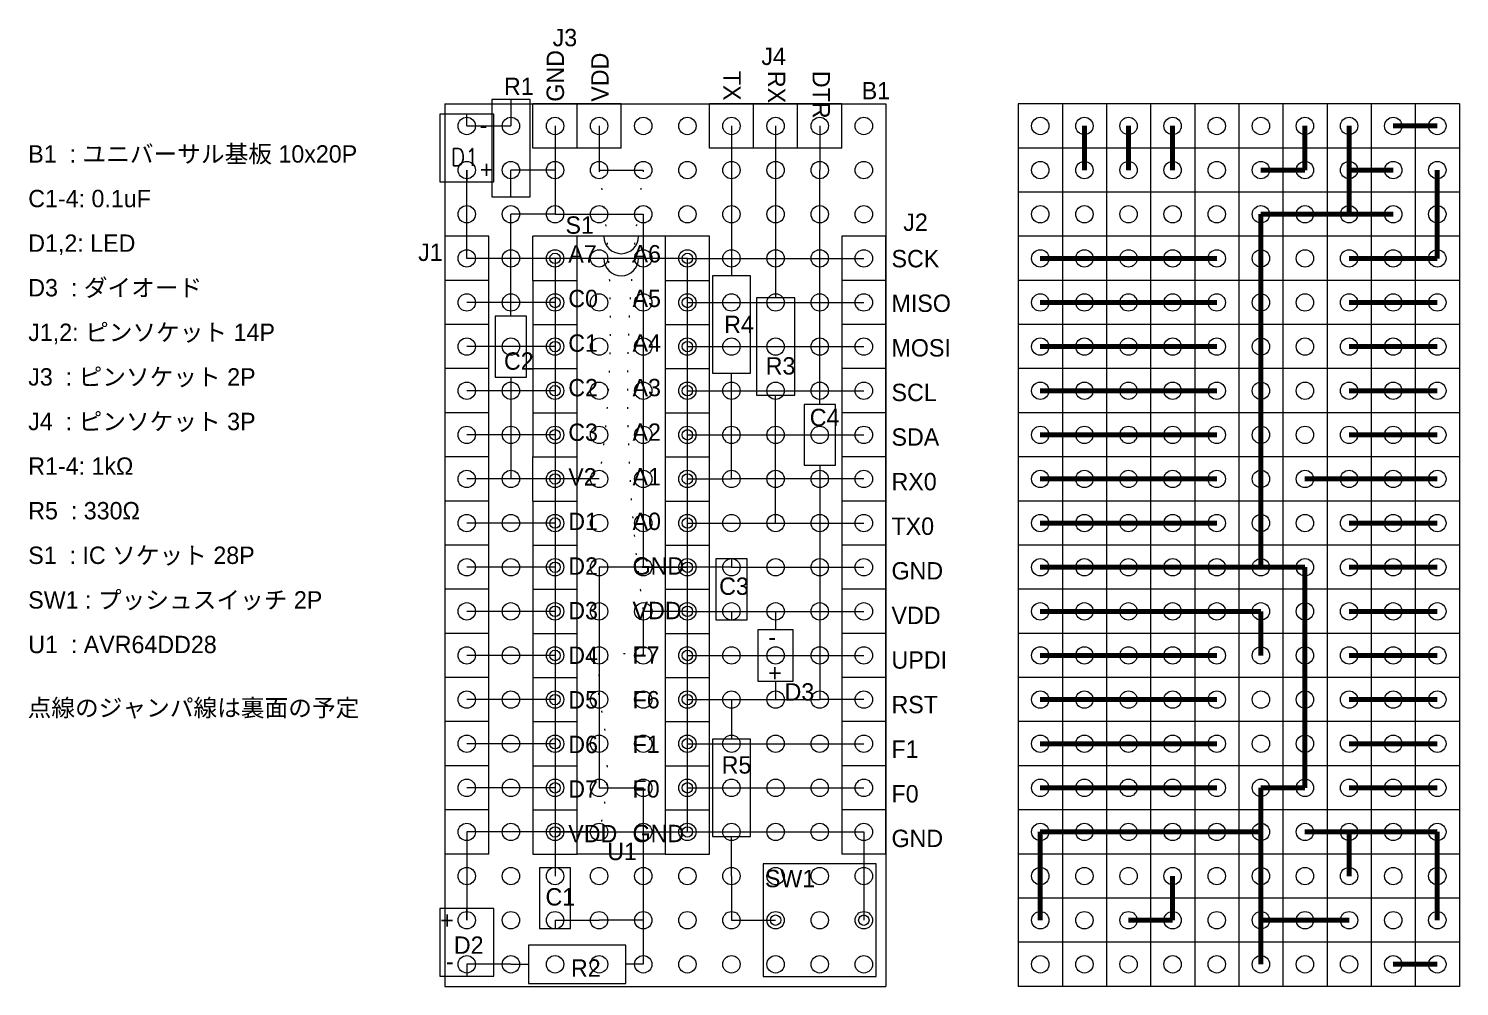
# Model space of a CAD drawing. Extents: x -11 to 127, y 34 to 138.
# Drawn here: x -8.1 to 74.3, y 83 to 138.1 of the extents above; entities that cross this region are included whole.
import ezdxf

# ---------------------------------------------------------------- set-up
doc = ezdxf.new("R2010")
doc.units = 0
doc.linetypes.add('DOTTINY', pattern=[0.9525, 0, -0.9525])
doc.layers.get('0').update_dxf_attribs({"linetype": 'CONTINUOUS', "lineweight": 9})
for name, color, linetype, lineweight in [('0_GND', 7, 'CONTINUOUS', 15), ('5V line', 1, 'CONTINUOUS', 15), ('condenser', 5, 'CONTINUOUS', 15)]:
    doc.layers.add(name, color=color, linetype=linetype, lineweight=lineweight)
for name, color, linetype, lineweight, true_color in [('0_wire', 92, 'CONTINUOUS', 15, 0x00c800), ('diode', 212, 'CONTINUOUS', 15, 0xde00de), ('micon', 216, 'CONTINUOUS', 15, 0x800080), ('resister', 132, 'CONTINUOUS', 15, 0x00dede), ('socket_header', 56, 'CONTINUOUS', 15, 0x808000), ('switch', 136, 'CONTINUOUS', 15, 0x008080), ('universal_board', 253, 'CONTINUOUS', 15, 0xa0a0a4)]:
    doc.layers.add(name, color=color, linetype=linetype, lineweight=lineweight, true_color=true_color)
doc.styles.add('kst32b', font='kst32b')
doc.styles.get("Standard").update_dxf_attribs({"font": 'STANDARD'})
doc.styles.add('unicode', font='unicode')

msp = doc.modelspace()

# ---------------------------------------------------------------- linework, layer by layer
at = {"layer": '0_GND'}
for p, q in [((22.22, 132.52), (22.22, 127.44)), ((22.22, 129.98), (19.68, 129.98)), ((22.22, 127.44), (19.68, 127.44)), ((22.22, 127.44), (27.3, 127.44)), ((27.3, 127.44), (27.3, 107.12)), ((27.3, 107.12), (24.76, 107.12)), ((24.76, 107.12), (24.76, 94.42)), ((27.3, 107.12), (29.84, 107.12)), ((29.84, 107.12), (27.3, 107.12)), ((32.38, 107.12), (29.84, 107.12)), ((32.38, 107.12), (40, 107.12)), ((24.76, 94.42), (27.3, 94.42)), ((27.3, 94.42), (27.3, 91.88)), ((27.3, 91.88), (29.84, 91.88)), ((27.3, 91.88), (27.3, 89.34)), ((29.84, 91.88), (40, 91.88)), ((40, 91.88), (40, 86.8)), ((27.3, 89.34), (27.3, 86.8)), ((22.22, 86.8), (24.76, 86.8)), ((27.3, 86.8), (24.76, 86.8)), ((27.3, 86.8), (27.3, 84.26))]:
    msp.add_line(p, q, dxfattribs=at)
at = {"layer": '0_GND', "lineweight": 200}
for p, q in [((67.94, 132.52), (67.94, 127.44)), ((67.94, 129.98), (70.48, 129.98)), ((67.94, 127.44), (62.86, 127.44)), ((62.86, 127.44), (62.86, 107.12)), ((67.94, 127.44), (70.48, 127.44)), ((57.78, 107.12), (50.16, 107.12)), ((57.78, 107.12), (60.32, 107.12)), ((62.86, 107.12), (60.32, 107.12)), ((60.32, 107.12), (62.86, 107.12)), ((62.86, 107.12), (65.4, 107.12)), ((65.4, 107.12), (65.4, 94.42)), ((65.4, 94.42), (62.86, 94.42)), ((62.86, 94.42), (62.86, 91.88)), ((60.32, 91.88), (50.16, 91.88)), ((50.16, 91.88), (50.16, 86.8)), ((62.86, 91.88), (60.32, 91.88)), ((62.86, 91.88), (62.86, 89.34)), ((62.86, 89.34), (62.86, 86.8)), ((62.86, 86.8), (65.4, 86.8)), ((67.94, 86.8), (65.4, 86.8))]:
    msp.add_line(p, q, dxfattribs=at)
at = {"layer": '0_GND', "linetype": 'CONTINUOUS', "lineweight": 200}
msp.add_line((62.86, 86.8), (62.86, 84.26), dxfattribs=at)
at = {"layer": '0_wire'}
for p, q in [((17.14, 132.52), (19.68, 132.52)), ((32.38, 132.52), (32.38, 129.98)), ((34.92, 132.52), (34.92, 129.98)), ((37.46, 132.52), (37.46, 129.98)), ((17.14, 127.44), (17.14, 129.98)), ((17.14, 124.9), (17.14, 127.44)), ((19.68, 124.9), (17.14, 124.9)), ((22.22, 124.9), (19.68, 124.9)), ((29.84, 124.9), (40, 124.9)), ((22.22, 122.36), (17.14, 122.36)), ((29.84, 122.36), (40, 122.36)), ((22.22, 119.82), (17.14, 119.82)), ((29.84, 119.82), (40, 119.82)), ((22.22, 117.28), (17.14, 117.28)), ((29.84, 117.28), (40, 117.28)), ((22.22, 114.74), (17.14, 114.74)), ((29.84, 114.74), (40, 114.74)), ((29.84, 112.2), (32.38, 112.2)), ((40, 112.2), (32.38, 112.2)), ((22.22, 109.66), (17.14, 109.66)), ((29.84, 109.66), (34.92, 109.66)), ((34.92, 109.66), (40, 109.66)), ((22.22, 107.12), (17.14, 107.12)), ((22.22, 104.58), (17.14, 104.58)), ((22.22, 102.04), (17.14, 102.04)), ((29.84, 102.04), (40, 102.04)), ((22.22, 99.5), (17.14, 99.5)), ((29.84, 99.5), (32.38, 99.5)), ((32.38, 99.5), (37.46, 99.5)), ((40, 99.5), (37.46, 99.5)), ((22.22, 96.96), (17.14, 96.96)), ((29.84, 96.96), (40, 96.96)), ((22.22, 94.42), (17.14, 94.42)), ((29.84, 94.42), (40, 94.42)), ((32.38, 89.34), (32.38, 86.8)), ((32.38, 86.8), (34.92, 86.8)), ((19.68, 84.26), (17.14, 84.26))]:
    msp.add_line(p, q, dxfattribs=at)
at = {"layer": '0_wire', "lineweight": 200}
for p, q in [((52.7, 132.52), (52.7, 129.98)), ((55.24, 132.52), (55.24, 129.98)), ((57.78, 132.52), (57.78, 129.98)), ((73.02, 132.52), (70.48, 132.52)), ((73.02, 127.44), (73.02, 129.98)), ((73.02, 124.9), (73.02, 127.44)), ((60.32, 124.9), (50.16, 124.9)), ((67.94, 124.9), (70.48, 124.9)), ((70.48, 124.9), (73.02, 124.9)), ((60.32, 122.36), (50.16, 122.36)), ((67.94, 122.36), (73.02, 122.36)), ((60.32, 119.82), (50.16, 119.82)), ((67.94, 119.82), (73.02, 119.82)), ((60.32, 117.28), (50.16, 117.28)), ((67.94, 117.28), (73.02, 117.28)), ((60.32, 114.74), (50.16, 114.74)), ((67.94, 114.74), (73.02, 114.74)), ((50.16, 112.2), (57.78, 112.2)), ((60.32, 112.2), (57.78, 112.2)), ((55.24, 109.66), (50.16, 109.66)), ((60.32, 109.66), (55.24, 109.66)), ((67.94, 109.66), (73.02, 109.66)), ((67.94, 107.12), (73.02, 107.12)), ((67.94, 104.58), (73.02, 104.58)), ((60.32, 102.04), (50.16, 102.04)), ((67.94, 102.04), (73.02, 102.04)), ((50.16, 99.5), (52.7, 99.5)), ((57.78, 99.5), (52.7, 99.5)), ((60.32, 99.5), (57.78, 99.5)), ((67.94, 99.5), (73.02, 99.5)), ((60.32, 96.96), (50.16, 96.96)), ((67.94, 96.96), (73.02, 96.96)), ((60.32, 94.42), (50.16, 94.42)), ((67.94, 94.42), (73.02, 94.42)), ((57.78, 89.34), (57.78, 86.8)), ((57.78, 86.8), (55.24, 86.8)), ((70.48, 84.26), (73.02, 84.26))]:
    msp.add_line(p, q, dxfattribs=at)
at = {"layer": '5V line'}
for p, q in [((24.76, 132.52), (24.76, 129.98)), ((24.76, 129.98), (27.3, 129.98)), ((19.68, 112.2), (17.14, 112.2)), ((22.22, 112.2), (19.68, 112.2)), ((24.76, 112.2), (22.22, 112.2)), ((29.84, 104.58), (27.3, 104.58)), ((27.3, 104.58), (27.3, 102.04)), ((29.84, 104.58), (32.38, 104.58)), ((32.38, 104.58), (34.92, 104.58)), ((34.92, 104.58), (40, 104.58)), ((19.68, 91.88), (17.14, 91.88)), ((17.14, 91.88), (17.14, 89.34)), ((22.22, 91.88), (19.68, 91.88)), ((24.76, 91.88), (22.22, 91.88)), ((22.22, 91.88), (22.22, 89.34)), ((17.14, 89.34), (17.14, 86.8))]:
    msp.add_line(p, q, dxfattribs=at)
at = {"layer": '5V line', "lineweight": 200}
for p, q in [((65.4, 132.52), (65.4, 129.98)), ((65.4, 129.98), (62.86, 129.98)), ((65.4, 112.2), (67.94, 112.2)), ((67.94, 112.2), (70.48, 112.2)), ((70.48, 112.2), (73.02, 112.2)), ((55.24, 104.58), (50.16, 104.58)), ((57.78, 104.58), (55.24, 104.58)), ((60.32, 104.58), (57.78, 104.58)), ((60.32, 104.58), (62.86, 104.58)), ((62.86, 104.58), (62.86, 102.04)), ((65.4, 91.88), (67.94, 91.88)), ((67.94, 91.88), (70.48, 91.88)), ((67.94, 91.88), (67.94, 89.34)), ((70.48, 91.88), (73.02, 91.88)), ((73.02, 91.88), (73.02, 89.34)), ((73.02, 89.34), (73.02, 86.8))]:
    msp.add_line(p, q, dxfattribs=at)
at = {"layer": 'condenser'}
for p, q in [((37.46, 116.49), (37.46, 129.98)), ((19.68, 121.57), (19.68, 127.44)), ((18.78, 121.57), (18.78, 118.07)), ((20.58, 121.57), (18.78, 121.57)), ((20.58, 118.07), (20.58, 121.57)), ((18.78, 118.07), (20.58, 118.07)), ((19.68, 118.07), (19.68, 112.2)), ((36.56, 116.49), (36.56, 112.99)), ((38.36, 116.49), (36.56, 116.49)), ((38.36, 112.99), (38.36, 116.49)), ((36.56, 112.99), (38.36, 112.99)), ((37.46, 112.99), (37.46, 99.5)), ((33.28, 107.6), (31.48, 107.6)), ((31.48, 107.6), (31.48, 104.1)), ((32.38, 107.6), (32.38, 107.12)), ((33.28, 104.1), (33.28, 107.6)), ((31.48, 104.1), (33.28, 104.1)), ((32.38, 104.58), (32.38, 104.1)), ((23.12, 89.82), (21.32, 89.82)), ((21.32, 89.82), (21.32, 86.32)), ((22.22, 89.82), (22.22, 89.34)), ((23.12, 86.32), (23.12, 89.82)), ((22.22, 86.8), (22.22, 86.32)), ((21.32, 86.32), (23.12, 86.32))]:
    msp.add_line(p, q, dxfattribs=at)
at = {"layer": 'diode'}
for p, q in [((18.69, 133.2), (15.59, 133.2)), ((15.59, 133.2), (15.59, 129.3)), ((17.14, 132.52), (17.14, 133.2)), ((18.69, 129.3), (18.69, 133.2)), ((17.14, 129.98), (17.14, 129.3)), ((15.59, 129.3), (18.69, 129.3)), ((34.92, 104.58), (34.92, 103.54)), ((33.92, 103.54), (35.92, 103.54)), ((33.92, 100.54), (33.92, 103.54)), ((35.92, 103.54), (35.92, 100.54)), ((35.92, 100.54), (33.92, 100.54)), ((34.92, 100.54), (34.92, 99.5)), ((15.59, 87.48), (15.59, 83.58)), ((18.69, 87.48), (15.59, 87.48)), ((17.14, 86.8), (17.14, 87.48)), ((18.69, 83.58), (18.69, 87.48)), ((17.14, 84.26), (17.14, 83.58)), ((15.59, 83.58), (18.69, 83.58))]:
    msp.add_line(p, q, dxfattribs=at)
at = {"layer": 'micon'}
for p, q in [((29.84, 124.9), (22.22, 124.9)), ((22.22, 124.9), (22.22, 91.88)), ((29.84, 91.88), (29.84, 124.9)), ((22.22, 91.88), (29.84, 91.88))]:
    msp.add_line(p, q, dxfattribs=at)
msp.add_arc((26.03, 124.9), 1, 180, 0, dxfattribs=at)
at = {"layer": 'resister'}
for p, q in [((18.58, 134.05), (18.58, 128.45)), ((20.78, 134.05), (18.58, 134.05)), ((19.68, 134.05), (19.68, 132.52)), ((20.78, 128.45), (20.78, 134.05)), ((19.68, 128.45), (19.68, 129.98)), ((32.38, 129.98), (32.38, 123.89)), ((34.92, 129.98), (34.92, 122.62)), ((18.58, 128.45), (20.78, 128.45)), ((33.48, 123.89), (31.28, 123.89)), ((31.28, 123.89), (31.28, 118.29)), ((33.48, 118.29), (33.48, 123.89)), ((36.02, 122.62), (33.82, 122.62)), ((33.82, 122.62), (33.82, 117.02)), ((36.02, 117.02), (36.02, 122.62)), ((31.28, 118.29), (33.48, 118.29)), ((32.38, 112.2), (32.38, 118.29)), ((33.82, 117.02), (36.02, 117.02)), ((34.92, 109.66), (34.92, 117.02)), ((32.38, 99.5), (32.38, 97.22)), ((33.48, 97.22), (31.28, 97.22)), ((31.28, 97.22), (31.28, 91.62)), ((33.48, 91.62), (33.48, 97.22)), ((31.28, 91.62), (33.48, 91.62)), ((32.38, 89.34), (32.38, 91.62)), ((26.29, 85.36), (20.69, 85.36)), ((20.69, 85.36), (20.69, 83.16)), ((26.29, 83.16), (26.29, 85.36)), ((19.68, 84.26), (20.69, 84.26)), ((27.3, 84.26), (26.29, 84.26)), ((20.69, 83.16), (26.29, 83.16))]:
    msp.add_line(p, q, dxfattribs=at)
at = {"layer": 'resister', "linetype": 'DOTTINY'}
for points in [[(24.76, 129.98), (26.044, 121.078), (24.76, 112.2)], [(27.3, 129.98), (25.477, 117.297), (27.3, 104.58)], [(27.3, 102.04), (24.074, 102.709), (25.62, 95.525), (24.76, 91.88)]]:
    msp.add_open_spline(points, degree=2, dxfattribs=at)
at = {"layer": 'socket_header'}
for p, q in [((20.95, 131.25), (20.95, 133.79)), ((23.49, 133.79), (20.95, 133.79)), ((23.49, 131.25), (23.49, 133.79)), ((23.49, 131.25), (23.49, 133.79)), ((26.03, 133.79), (23.49, 133.79)), ((26.03, 131.25), (26.03, 133.79)), ((31.11, 131.25), (31.11, 133.79)), ((33.65, 133.79), (31.11, 133.79)), ((33.65, 131.25), (33.65, 133.79)), ((33.65, 131.25), (33.65, 133.79)), ((36.19, 133.79), (33.65, 133.79)), ((36.19, 131.25), (36.19, 133.79)), ((36.19, 131.25), (36.19, 133.79)), ((38.73, 133.79), (36.19, 133.79)), ((38.73, 131.25), (38.73, 133.79)), ((23.49, 131.25), (20.95, 131.25)), ((26.03, 131.25), (23.49, 131.25)), ((33.65, 131.25), (31.11, 131.25)), ((36.19, 131.25), (33.65, 131.25)), ((38.73, 131.25), (36.19, 131.25)), ((15.87, 126.17), (15.87, 123.63)), ((18.41, 126.17), (15.87, 126.17)), ((18.41, 123.63), (18.41, 126.17)), ((23.49, 126.17), (20.95, 126.17)), ((20.95, 123.63), (20.95, 126.17)), ((23.49, 123.63), (23.49, 126.17)), ((28.57, 126.17), (23.49, 126.17)), ((31.11, 126.17), (28.57, 126.17)), ((28.57, 126.17), (28.57, 123.63)), ((31.11, 90.61), (31.11, 126.17)), ((38.73, 126.17), (38.73, 123.63)), ((41.27, 126.17), (38.73, 126.17)), ((41.27, 123.63), (41.27, 126.17)), ((18.41, 123.63), (15.87, 123.63)), ((15.87, 123.63), (15.87, 121.09)), ((18.41, 123.63), (15.87, 123.63)), ((18.41, 121.09), (18.41, 123.63)), ((20.95, 123.63), (23.49, 123.63)), ((20.95, 123.63), (20.95, 121.09)), ((23.49, 121.09), (23.49, 123.63)), ((28.57, 123.63), (31.11, 123.63)), ((28.57, 123.63), (28.57, 121.09)), ((38.73, 123.63), (38.73, 121.09)), ((41.27, 123.63), (38.73, 123.63)), ((41.27, 123.63), (38.73, 123.63)), ((41.27, 121.09), (41.27, 123.63)), ((18.41, 121.09), (15.87, 121.09)), ((15.87, 121.09), (15.87, 118.55)), ((18.41, 121.09), (15.87, 121.09)), ((18.41, 118.55), (18.41, 121.09)), ((20.95, 121.09), (23.49, 121.09)), ((20.95, 121.09), (20.95, 118.55)), ((23.49, 118.55), (23.49, 121.09)), ((28.57, 121.09), (31.11, 121.09)), ((28.57, 121.09), (28.57, 118.55)), ((41.27, 121.09), (38.73, 121.09)), ((38.73, 121.09), (38.73, 118.55)), ((41.27, 121.09), (38.73, 121.09)), ((41.27, 118.55), (41.27, 121.09)), ((18.41, 118.55), (15.87, 118.55)), ((15.87, 118.55), (15.87, 116.01)), ((18.41, 118.55), (15.87, 118.55)), ((18.41, 116.01), (18.41, 118.55)), ((20.95, 118.55), (23.49, 118.55)), ((20.95, 118.55), (20.95, 116.01)), ((23.49, 116.01), (23.49, 118.55)), ((28.57, 118.55), (31.11, 118.55)), ((28.57, 118.55), (28.57, 116.01)), ((41.27, 118.55), (38.73, 118.55)), ((38.73, 118.55), (38.73, 116.01)), ((41.27, 118.55), (38.73, 118.55)), ((41.27, 116.01), (41.27, 118.55)), ((18.41, 116.01), (15.87, 116.01)), ((15.87, 116.01), (15.87, 113.47)), ((18.41, 116.01), (15.87, 116.01)), ((18.41, 113.47), (18.41, 116.01)), ((20.95, 116.01), (23.49, 116.01)), ((20.95, 116.01), (20.95, 113.47)), ((23.49, 113.47), (23.49, 116.01)), ((28.57, 116.01), (31.11, 116.01)), ((28.57, 116.01), (28.57, 113.47)), ((41.27, 116.01), (38.73, 116.01)), ((38.73, 116.01), (38.73, 113.47)), ((41.27, 116.01), (38.73, 116.01)), ((41.27, 113.47), (41.27, 116.01)), ((18.41, 113.47), (15.87, 113.47)), ((15.87, 113.47), (15.87, 110.93)), ((18.41, 113.47), (15.87, 113.47)), ((18.41, 110.93), (18.41, 113.47)), ((20.95, 113.47), (23.49, 113.47)), ((20.95, 110.93), (20.95, 113.47)), ((23.49, 110.93), (23.49, 113.47)), ((28.57, 113.47), (31.11, 113.47)), ((28.57, 113.47), (28.57, 110.93)), ((41.27, 113.47), (38.73, 113.47)), ((38.73, 113.47), (38.73, 110.93)), ((41.27, 113.47), (38.73, 113.47)), ((41.27, 110.93), (41.27, 113.47)), ((18.41, 110.93), (15.87, 110.93)), ((15.87, 110.93), (15.87, 108.39)), ((18.41, 110.93), (15.87, 110.93)), ((18.41, 108.39), (18.41, 110.93)), ((20.95, 110.93), (23.49, 110.93)), ((20.95, 110.93), (20.95, 108.39)), ((23.49, 108.39), (23.49, 110.93)), ((28.57, 110.93), (31.11, 110.93)), ((28.57, 110.93), (28.57, 108.39)), ((41.27, 110.93), (38.73, 110.93)), ((38.73, 110.93), (38.73, 108.39)), ((41.27, 110.93), (38.73, 110.93)), ((41.27, 108.39), (41.27, 110.93)), ((18.41, 108.39), (15.87, 108.39)), ((15.87, 108.39), (15.87, 105.85)), ((18.41, 108.39), (15.87, 108.39)), ((18.41, 105.85), (18.41, 108.39)), ((20.95, 108.39), (23.49, 108.39)), ((20.95, 108.39), (20.95, 105.85)), ((23.49, 105.85), (23.49, 108.39)), ((28.57, 108.39), (31.11, 108.39)), ((28.57, 108.39), (28.57, 105.85)), ((41.27, 108.39), (38.73, 108.39)), ((38.73, 108.39), (38.73, 105.85)), ((41.27, 108.39), (38.73, 108.39)), ((41.27, 105.85), (41.27, 108.39)), ((18.41, 105.85), (15.87, 105.85)), ((15.87, 105.85), (15.87, 103.31)), ((18.41, 105.85), (15.87, 105.85)), ((18.41, 103.31), (18.41, 105.85)), ((20.95, 105.85), (23.49, 105.85)), ((20.95, 105.85), (20.95, 103.31)), ((23.49, 103.31), (23.49, 105.85)), ((28.57, 105.85), (31.11, 105.85)), ((28.57, 105.85), (28.57, 103.31)), ((41.27, 105.85), (38.73, 105.85)), ((38.73, 105.85), (38.73, 103.31)), ((41.27, 105.85), (38.73, 105.85)), ((41.27, 103.31), (41.27, 105.85)), ((18.41, 103.31), (15.87, 103.31)), ((15.87, 103.31), (15.87, 100.77)), ((18.41, 103.31), (15.87, 103.31)), ((18.41, 100.77), (18.41, 103.31)), ((20.95, 103.31), (23.49, 103.31)), ((20.95, 103.31), (20.95, 100.77)), ((23.49, 100.77), (23.49, 103.31)), ((28.57, 103.31), (31.11, 103.31)), ((28.57, 103.31), (28.57, 100.77)), ((41.27, 103.31), (38.73, 103.31)), ((38.73, 103.31), (38.73, 100.77)), ((41.27, 103.31), (38.73, 103.31)), ((41.27, 100.77), (41.27, 103.31)), ((18.41, 100.77), (15.87, 100.77)), ((15.87, 100.77), (15.87, 98.23)), ((18.41, 100.77), (15.87, 100.77)), ((18.41, 98.23), (18.41, 100.77)), ((20.95, 100.77), (23.49, 100.77)), ((20.95, 100.77), (20.95, 98.23)), ((23.49, 98.23), (23.49, 100.77)), ((28.57, 100.77), (31.11, 100.77)), ((28.57, 100.77), (28.57, 98.23)), ((41.27, 100.77), (38.73, 100.77)), ((38.73, 100.77), (38.73, 98.23)), ((41.27, 100.77), (38.73, 100.77)), ((41.27, 98.23), (41.27, 100.77)), ((18.41, 98.23), (15.87, 98.23)), ((15.87, 98.23), (15.87, 95.69)), ((18.41, 98.23), (15.87, 98.23)), ((18.41, 95.69), (18.41, 98.23)), ((20.95, 98.23), (23.49, 98.23)), ((20.95, 98.23), (20.95, 95.69)), ((23.49, 95.69), (23.49, 98.23)), ((28.57, 98.23), (31.11, 98.23)), ((28.57, 98.23), (28.57, 95.69)), ((41.27, 98.23), (38.73, 98.23)), ((38.73, 98.23), (38.73, 95.69)), ((41.27, 98.23), (38.73, 98.23)), ((41.27, 95.69), (41.27, 98.23)), ((18.41, 95.69), (15.87, 95.69)), ((15.87, 95.69), (15.87, 93.15)), ((18.41, 95.69), (15.87, 95.69)), ((18.41, 93.15), (18.41, 95.69)), ((20.95, 95.69), (23.49, 95.69)), ((20.95, 95.69), (20.95, 93.15)), ((23.49, 93.15), (23.49, 95.69)), ((28.57, 95.69), (31.11, 95.69)), ((28.57, 95.69), (28.57, 93.15)), ((41.27, 95.69), (38.73, 95.69)), ((38.73, 95.69), (38.73, 93.15)), ((41.27, 95.69), (38.73, 95.69)), ((41.27, 93.15), (41.27, 95.69)), ((18.41, 93.15), (15.87, 93.15)), ((15.87, 93.15), (15.87, 90.61)), ((18.41, 93.15), (15.87, 93.15)), ((18.41, 90.61), (18.41, 93.15)), ((20.95, 93.15), (23.49, 93.15)), ((20.95, 93.15), (20.95, 90.61)), ((23.49, 90.61), (23.49, 93.15)), ((28.57, 93.15), (31.11, 93.15)), ((28.57, 93.15), (28.57, 90.61)), ((31.11, 90.61), (31.11, 93.15)), ((41.27, 93.15), (38.73, 93.15)), ((38.73, 93.15), (38.73, 90.61)), ((41.27, 93.15), (38.73, 93.15)), ((41.27, 90.61), (41.27, 93.15)), ((18.41, 90.61), (15.87, 90.61)), ((20.95, 90.61), (23.49, 90.61)), ((28.57, 90.61), (23.49, 90.61)), ((28.57, 90.61), (31.11, 90.61)), ((41.27, 90.61), (38.73, 90.61))]:
    msp.add_line(p, q, dxfattribs=at)
for centre in [(22.22, 124.9), (29.84, 124.9), (22.22, 122.36), (29.84, 122.36), (22.22, 119.82), (29.84, 119.82), (22.22, 117.28), (29.84, 117.28), (22.22, 114.74), (29.84, 114.74), (22.22, 112.2), (29.84, 112.2), (22.22, 109.66), (29.84, 109.66), (22.22, 107.12), (29.84, 107.12), (22.22, 104.58), (29.84, 104.58), (22.22, 102.04), (29.84, 102.04), (22.22, 99.5), (29.84, 99.5), (22.22, 96.96), (29.84, 96.96), (22.22, 94.42), (29.84, 94.42), (22.22, 91.88), (29.84, 91.88)]:
    msp.add_circle(centre, 0.3, dxfattribs=at)
msp.add_arc((26.03, 126.17), 1, 180, 0, dxfattribs=at)
at = {"layer": 'switch'}
for p, q in [((40.71, 90.05), (34.21, 90.05)), ((34.21, 90.05), (34.21, 83.55)), ((40.71, 83.55), (40.71, 90.05)), ((34.21, 83.55), (40.71, 83.55))]:
    msp.add_line(p, q, dxfattribs=at)
for centre in [(34.92, 86.8), (40, 86.8)]:
    msp.add_circle(centre, 0.3, dxfattribs=at)
at = {"layer": 'universal_board'}
for p, q in [((15.87, 133.79), (15.87, 82.99)), ((15.87, 133.79), (41.27, 133.79)), ((41.27, 133.79), (41.27, 82.99)), ((48.89, 133.79), (48.89, 82.99)), ((74.29, 133.79), (48.89, 133.79)), ((51.43, 133.79), (51.43, 82.99)), ((53.97, 133.79), (53.97, 82.99)), ((56.51, 133.79), (56.51, 82.99)), ((59.05, 133.79), (59.05, 82.99)), ((61.59, 133.79), (61.59, 82.99)), ((64.13, 133.79), (64.13, 82.99)), ((66.67, 133.79), (66.67, 82.99)), ((69.21, 133.79), (69.21, 82.99)), ((71.75, 133.79), (71.75, 82.99)), ((74.29, 133.79), (74.29, 82.99)), ((74.29, 131.25), (48.89, 131.25)), ((74.29, 128.71), (48.89, 128.71)), ((74.29, 126.17), (48.89, 126.17)), ((74.29, 123.63), (48.89, 123.63)), ((74.29, 121.09), (48.89, 121.09)), ((74.29, 118.55), (48.89, 118.55)), ((74.29, 116.01), (48.89, 116.01)), ((74.29, 113.47), (48.89, 113.47)), ((74.29, 110.93), (48.89, 110.93)), ((74.29, 108.39), (48.89, 108.39)), ((74.29, 105.85), (48.89, 105.85)), ((74.29, 103.31), (48.89, 103.31)), ((74.29, 100.77), (48.89, 100.77)), ((74.29, 98.23), (48.89, 98.23)), ((74.29, 95.69), (48.89, 95.69)), ((74.29, 93.15), (48.89, 93.15)), ((74.29, 90.61), (48.89, 90.61)), ((74.29, 88.07), (48.89, 88.07)), ((74.29, 85.53), (48.89, 85.53)), ((15.87, 82.99), (41.27, 82.99)), ((74.29, 82.99), (48.89, 82.99))]:
    msp.add_line(p, q, dxfattribs=at)
for centre in [(17.14, 132.52), (19.68, 132.52), (22.22, 132.52), (24.76, 132.52), (27.3, 132.52), (29.84, 132.52), (32.38, 132.52), (34.92, 132.52), (37.46, 132.52), (40, 132.52), (50.16, 132.52), (52.7, 132.52), (55.24, 132.52), (57.78, 132.52), (60.32, 132.52), (62.86, 132.52), (65.4, 132.52), (67.94, 132.52), (70.48, 132.52), (73.02, 132.52), (17.14, 129.98), (19.68, 129.98), (22.22, 129.98), (24.76, 129.98), (27.3, 129.98), (29.84, 129.98), (32.38, 129.98), (34.92, 129.98), (37.46, 129.98), (40, 129.98), (50.16, 129.98), (52.7, 129.98), (55.24, 129.98), (57.78, 129.98), (60.32, 129.98), (62.86, 129.98), (65.4, 129.98), (67.94, 129.98), (70.48, 129.98), (73.02, 129.98), (17.14, 127.44), (19.68, 127.44), (22.22, 127.44), (24.76, 127.44), (27.3, 127.44), (29.84, 127.44), (32.38, 127.44), (34.92, 127.44), (37.46, 127.44), (40, 127.44), (50.16, 127.44), (52.7, 127.44), (55.24, 127.44), (57.78, 127.44), (60.32, 127.44), (62.86, 127.44), (65.4, 127.44), (67.94, 127.44), (70.48, 127.44), (73.02, 127.44), (17.14, 124.9), (19.68, 124.9), (22.22, 124.9), (24.76, 124.9), (27.3, 124.9), (29.84, 124.9), (32.38, 124.9), (34.92, 124.9), (37.46, 124.9), (40, 124.9), (50.16, 124.9), (52.7, 124.9), (55.24, 124.9), (57.78, 124.9), (60.32, 124.9), (62.86, 124.9), (65.4, 124.9), (67.94, 124.9), (70.48, 124.9), (73.02, 124.9), (17.14, 122.36), (19.68, 122.36), (22.22, 122.36), (24.76, 122.36), (27.3, 122.36), (29.84, 122.36), (32.38, 122.36), (34.92, 122.36), (37.46, 122.36), (40, 122.36), (50.16, 122.36), (52.7, 122.36), (55.24, 122.36), (57.78, 122.36), (60.32, 122.36), (62.86, 122.36), (65.4, 122.36), (67.94, 122.36), (70.48, 122.36), (73.02, 122.36), (17.14, 119.82), (19.68, 119.82), (22.22, 119.82), (24.76, 119.82), (27.3, 119.82), (29.84, 119.82), (32.38, 119.82), (34.92, 119.82), (37.46, 119.82), (40, 119.82), (50.16, 119.82), (52.7, 119.82), (55.24, 119.82), (57.78, 119.82), (60.32, 119.82), (62.86, 119.82), (65.4, 119.82), (67.94, 119.82), (70.48, 119.82), (73.02, 119.82), (17.14, 117.28), (19.68, 117.28), (22.22, 117.28), (24.76, 117.28), (27.3, 117.28), (29.84, 117.28), (32.38, 117.28), (34.92, 117.28), (37.46, 117.28), (40, 117.28), (50.16, 117.28), (52.7, 117.28), (55.24, 117.28), (57.78, 117.28), (60.32, 117.28), (62.86, 117.28), (65.4, 117.28), (67.94, 117.28), (70.48, 117.28), (73.02, 117.28), (17.14, 114.74), (19.68, 114.74), (22.22, 114.74), (24.76, 114.74), (27.3, 114.74), (29.84, 114.74), (32.38, 114.74), (34.92, 114.74), (37.46, 114.74), (40, 114.74), (50.16, 114.74), (52.7, 114.74), (55.24, 114.74), (57.78, 114.74), (60.32, 114.74), (62.86, 114.74), (65.4, 114.74), (67.94, 114.74), (70.48, 114.74), (73.02, 114.74), (17.14, 112.2), (19.68, 112.2), (22.22, 112.2), (24.76, 112.2), (27.3, 112.2), (29.84, 112.2), (32.38, 112.2), (34.92, 112.2), (37.46, 112.2), (40, 112.2), (50.16, 112.2), (52.7, 112.2), (55.24, 112.2), (57.78, 112.2), (60.32, 112.2), (62.86, 112.2), (65.4, 112.2), (67.94, 112.2), (70.48, 112.2), (73.02, 112.2), (17.14, 109.66), (19.68, 109.66), (22.22, 109.66), (24.76, 109.66), (27.3, 109.66), (29.84, 109.66), (32.38, 109.66), (34.92, 109.66), (37.46, 109.66), (40, 109.66), (50.16, 109.66), (52.7, 109.66), (55.24, 109.66), (57.78, 109.66), (60.32, 109.66), (62.86, 109.66), (65.4, 109.66), (67.94, 109.66), (70.48, 109.66), (73.02, 109.66), (17.14, 107.12), (19.68, 107.12), (22.22, 107.12), (24.76, 107.12), (27.3, 107.12), (29.84, 107.12), (32.38, 107.12), (34.92, 107.12), (37.46, 107.12), (40, 107.12), (50.16, 107.12), (52.7, 107.12), (55.24, 107.12), (57.78, 107.12), (60.32, 107.12), (62.86, 107.12), (65.4, 107.12), (67.94, 107.12), (70.48, 107.12), (73.02, 107.12), (17.14, 104.58), (19.68, 104.58), (22.22, 104.58), (24.76, 104.58), (27.3, 104.58), (29.84, 104.58), (32.38, 104.58), (34.92, 104.58), (37.46, 104.58), (40, 104.58), (50.16, 104.58), (52.7, 104.58), (55.24, 104.58), (57.78, 104.58), (60.32, 104.58), (62.86, 104.58), (65.4, 104.58), (67.94, 104.58), (70.48, 104.58), (73.02, 104.58), (17.14, 102.04), (19.68, 102.04), (22.22, 102.04), (24.76, 102.04), (27.3, 102.04), (29.84, 102.04), (32.38, 102.04), (34.92, 102.04), (37.46, 102.04), (40, 102.04), (50.16, 102.04), (52.7, 102.04), (55.24, 102.04), (57.78, 102.04), (60.32, 102.04), (62.86, 102.04), (65.4, 102.04), (67.94, 102.04), (70.48, 102.04), (73.02, 102.04), (17.14, 99.5), (19.68, 99.5), (22.22, 99.5), (24.76, 99.5), (27.3, 99.5), (29.84, 99.5), (32.38, 99.5), (34.92, 99.5), (37.46, 99.5), (40, 99.5), (50.16, 99.5), (52.7, 99.5), (55.24, 99.5), (57.78, 99.5), (60.32, 99.5), (62.86, 99.5), (65.4, 99.5), (67.94, 99.5), (70.48, 99.5), (73.02, 99.5), (17.14, 96.96), (19.68, 96.96), (22.22, 96.96), (24.76, 96.96), (27.3, 96.96), (29.84, 96.96), (32.38, 96.96), (34.92, 96.96), (37.46, 96.96), (40, 96.96), (50.16, 96.96), (52.7, 96.96), (55.24, 96.96), (57.78, 96.96), (60.32, 96.96), (62.86, 96.96), (65.4, 96.96), (67.94, 96.96), (70.48, 96.96), (73.02, 96.96), (17.14, 94.42), (19.68, 94.42), (22.22, 94.42), (24.76, 94.42), (27.3, 94.42), (29.84, 94.42), (32.38, 94.42), (34.92, 94.42), (37.46, 94.42), (40, 94.42), (50.16, 94.42), (52.7, 94.42), (55.24, 94.42), (57.78, 94.42), (60.32, 94.42), (62.86, 94.42), (65.4, 94.42), (67.94, 94.42), (70.48, 94.42), (73.02, 94.42), (17.14, 91.88), (19.68, 91.88), (22.22, 91.88), (24.76, 91.88), (27.3, 91.88), (29.84, 91.88), (32.38, 91.88), (34.92, 91.88), (37.46, 91.88), (40, 91.88), (50.16, 91.88), (52.7, 91.88), (55.24, 91.88), (57.78, 91.88), (60.32, 91.88), (62.86, 91.88), (65.4, 91.88), (67.94, 91.88), (70.48, 91.88), (73.02, 91.88), (17.14, 89.34), (19.68, 89.34), (22.22, 89.34), (24.76, 89.34), (27.3, 89.34), (29.84, 89.34), (32.38, 89.34), (34.92, 89.34), (37.46, 89.34), (40, 89.34), (50.16, 89.34), (52.7, 89.34), (55.24, 89.34), (57.78, 89.34), (60.32, 89.34), (62.86, 89.34), (65.4, 89.34), (67.94, 89.34), (70.48, 89.34), (73.02, 89.34), (17.14, 86.8), (19.68, 86.8), (22.22, 86.8), (24.76, 86.8), (27.3, 86.8), (29.84, 86.8), (32.38, 86.8), (34.92, 86.8), (37.46, 86.8), (40, 86.8), (50.16, 86.8), (52.7, 86.8), (55.24, 86.8), (57.78, 86.8), (60.32, 86.8), (62.86, 86.8), (65.4, 86.8), (67.94, 86.8), (70.48, 86.8), (73.02, 86.8), (17.14, 84.26), (19.68, 84.26), (22.22, 84.26), (24.76, 84.26), (27.3, 84.26), (29.84, 84.26), (32.38, 84.26), (34.92, 84.26), (37.46, 84.26), (40, 84.26), (50.16, 84.26), (52.7, 84.26), (55.24, 84.26), (57.78, 84.26), (60.32, 84.26), (62.86, 84.26), (65.4, 84.26), (67.94, 84.26), (70.48, 84.26), (73.02, 84.26)]:
    msp.add_circle(centre, 0.5, dxfattribs=at)

# ---------------------------------------------------------------- texts
at = {"char_height": 1, "attachment_point": 4, "line_spacing_factor": 1.54, "style": 'kst32b'}
for s, insert, width in [('B1  : ユニバーサル基板 10x20P\\PC1-4: 0.1uF\\PD1,2: LED\\PD3  : ダイオード\\PJ1,2: ピンソケット 14P\\PJ3  : ピンソケット 2P\\PJ4  : ピンソケット 3P\\PR1-4: 1kΩ\\PR5  : 330Ω\\PS1  : IC ソケット 28P\\PSW1 : プッシュスイッチ 2P\\PU1  : AVR64DD28', (-8.11, 116.785), 20.47333), ('点線のジャンパ線は裏面の予定', (-8.144, 98.965), 19.00111)]:
    msp.add_mtext(s, dxfattribs=dict(at, insert=insert, width=width))
at = {"layer": 'condenser', "char_height": 1, "attachment_point": 4, "line_spacing_factor": 1.54, "style": 'kst32b'}
for s, insert, width in [('C2', (19.281, 118.982), 1.30667), ('C4', (36.887, 115.733), 1.30667), ('C3', (31.669, 106.022), 1.27111), ('C1', (21.671, 88.138), 1.20222)]:
    msp.add_mtext(s, dxfattribs=dict(at, insert=insert, width=width))
at = {"layer": 'diode', "char_height": 1, "attachment_point": 4, "line_spacing_factor": 1.54}
for s, insert, width, style in [('-\\P+', (17.886, 131.292), 0.41667, 'kst32b'), ('-', (34.492, 103.096), 0.44444, 'unicode'), ('+', (34.492, 101.037), 0.44444, 'unicode'), ('D3', (35.437, 99.935), 1.23556, 'kst32b'), ('D2', (16.397, 85.364), 1.27111, 'kst32b')]:
    msp.add_mtext(s, dxfattribs=dict(at, insert=insert, width=width, style=style))
at = {"layer": 'diode', "insert": (17.022, 130.729), "char_height": 1, "width": 1.11111, "attachment_point": 5, "line_spacing_factor": 1.54}
msp.add_mtext('D1', dxfattribs=at)
at = {"layer": 'diode', "insert": (16.394, 85.488), "char_height": 1, "width": 0.41667, "attachment_point": 4, "rotation": 180, "line_spacing_factor": 1.54, "style": 'kst32b'}
msp.add_mtext('-\\P+', dxfattribs=at)
at = {"layer": 'micon', "char_height": 1, "attachment_point": 4, "line_spacing_factor": 1.54, "style": 'kst32b'}
for s, insert, width in [('A7\\PC0\\PC1\\PC2\\PC3\\PV2\\PD1\\PD2\\PD3\\PD4\\PD5\\PD6\\PD7\\PVDD', (22.983, 108.471), 2.05556), ('A6\\PA5\\PA4\\PA3\\PA2\\PA1\\PA0\\PGND\\PVDD\\PF7\\PF6\\PF1\\PF0\\PGND', (26.683, 108.471), 2.05556), ('U1', (25.225, 90.752), 1.09778)]:
    msp.add_mtext(s, dxfattribs=dict(at, insert=insert, width=width))
at = {"layer": 'resister', "char_height": 1, "attachment_point": 4, "line_spacing_factor": 1.54, "style": 'kst32b'}
for s, insert, width in [('R1', (19.281, 134.802), 1.20222), ('R4', (31.959, 121.096), 1.30667), ('R3', (34.35, 118.704), 1.27111), ('R5', (31.814, 95.732), 1.27111), ('R2', (23.139, 84.045), 1.30667)]:
    msp.add_mtext(s, dxfattribs=dict(at, insert=insert, width=width))
at = {"layer": 'socket_header', "char_height": 1, "attachment_point": 4, "line_spacing_factor": 1.54, "style": 'kst32b'}
for s, insert, width in [('J3', (22.082, 137.603), 1.20111), ('J4', (34.099, 136.525), 1.23667), ('S1', (22.824, 126.809), 1.16667), ('J2', (42.27, 126.974), 1.23667), ('J1', (14.337, 125.244), 1.13222), ('SCK\\PMISO\\PMOSI\\PSCL\\PSDA\\PRX0\\PTX0\\PGND\\PVDD\\PUPDI\\PRST\\PF1\\PF0\\PGND', (41.594, 108.19), 2.77111)]:
    msp.add_mtext(s, dxfattribs=dict(at, insert=insert, width=width))
at = {"layer": 'socket_header', "char_height": 1, "attachment_point": 4, "line_spacing_factor": 1.54, "style": 'unicode'}
for s, insert, width, rotation in [('GND\\PVDD', (23.52, 133.918), 2.44444, 90), ('DTR\\PRX\\PTX', (34.982, 135.693), 2.33333, 270)]:
    msp.add_mtext(s, dxfattribs=dict(at, insert=insert, width=width, rotation=rotation))
at = {"layer": 'switch', "insert": (35.755, 89.191), "char_height": 1, "width": 2.52898, "attachment_point": 5, "line_spacing_factor": 1.54, "style": 'unicode'}
msp.add_mtext('SW1', dxfattribs=at)
at = {"layer": 'universal_board', "insert": (39.88, 134.555), "char_height": 1, "width": 1.20222, "attachment_point": 4, "line_spacing_factor": 1.54, "style": 'kst32b'}
msp.add_mtext('B1', dxfattribs=at)

doc.saveas('drawing.dxf')
